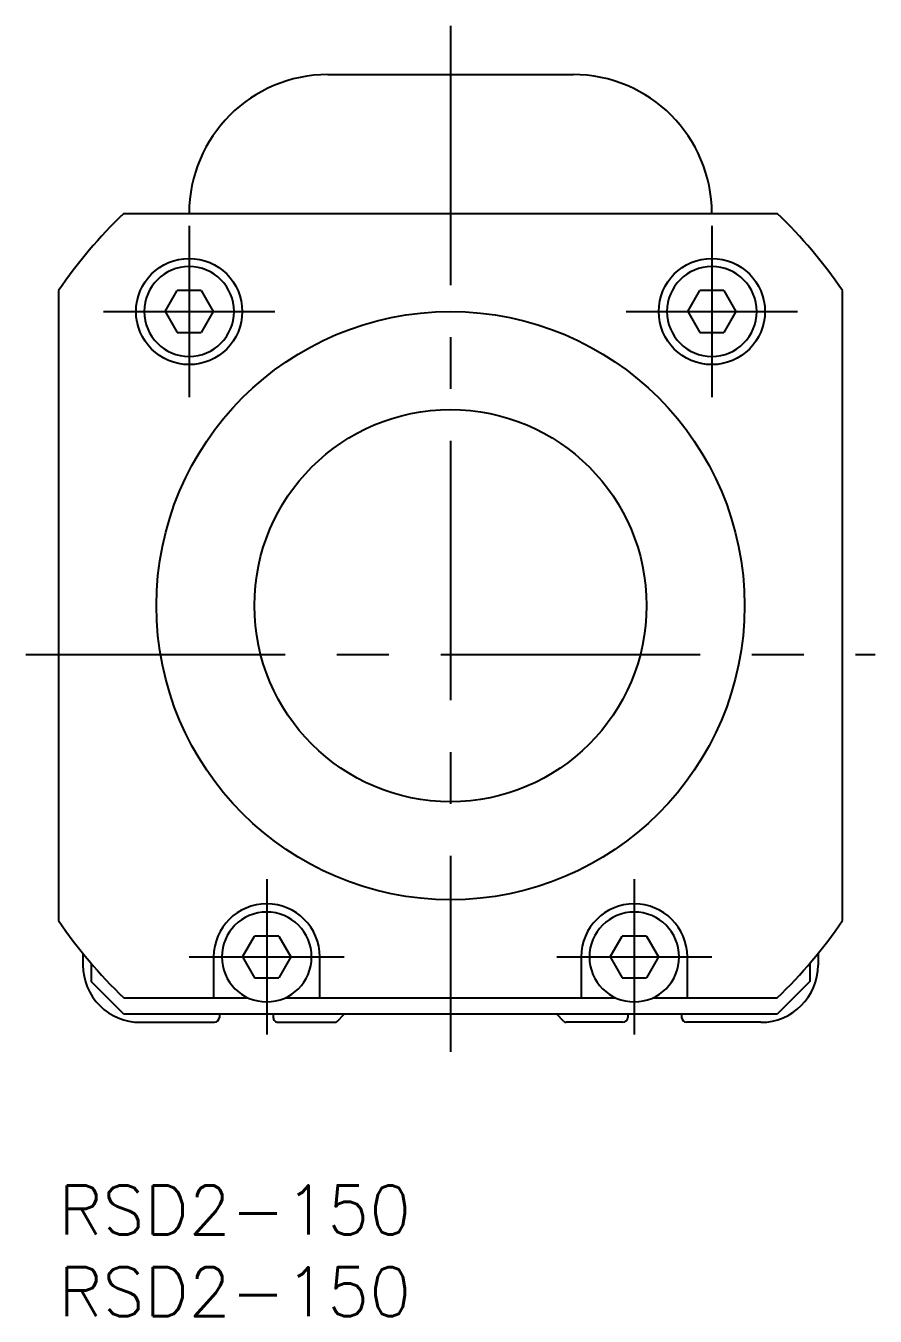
# Model space of a CAD drawing. Extents: x -2 to 929, y -8 to 242.
# Drawn here: x -2 to 50, y -8 to 71 of the extents above; entities that cross this region are included whole.
import ezdxf

# ---------------------------------------------------------------- set-up
doc = ezdxf.new("R2010")
doc.units = 0
doc.header["$LTSCALE"] = 0.5
doc.linetypes.add('CENTER', pattern=[50.8, 31.75, -6.35, 6.35, -6.35])
for name, color, linetype in [('MSM_CENTER', 1, 'CENTER'), ('MSM_CONTINUOUS', 7, 'CONTINUOUS'), ('MSM_PART_NUMBER', 7, 'CONTINUOUS')]:
    doc.layers.add(name, color=color, linetype=linetype)
doc.styles.get("Standard").update_dxf_attribs({"font": 'txt.shx', "height": 3, "bigfont": 'bigfont.shx'})

# ---------------------------------------------------------------- blocks, each defined once
blk = doc.blocks.new('*U2')
at = {"layer": 'MSM_PART_NUMBER'}
blk.add_text('RSD2-150', height=3, dxfattribs=at).set_placement((0, -3))
blk = doc.blocks.new('*U3')
at = {"layer": 'MSM_PART_NUMBER'}
blk.add_text('RSD2-150', height=3, dxfattribs=at).set_placement((0, -8))

msp = doc.modelspace()

# ---------------------------------------------------------------- linework, layer by layer
at = {"layer": 'MSM_CENTER'}
for p, q in [((24, 70.971), (24, 8.187)), ((8, 58.736), (8, 48.236)), ((40, 58.736), (40, 48.236)), ((2.75, 53.486), (13.25, 53.486)), ((34.75, 53.486), (45.25, 53.486)), ((-2, 32.486), (50, 32.486)), ((12.75, 18.736), (12.75, 9.236)), ((35.25, 18.736), (35.25, 9.236)), ((8, 13.986), (17.5, 13.986)), ((30.5, 13.986), (40, 13.986))]:
    msp.add_line(p, q, dxfattribs=at)
at = {"layer": 'MSM_CONTINUOUS'}
for p, q in [((16.5, 67.986), (31.5, 67.986)), ((4, 59.486), (44, 59.486)), ((0, 54.765), (0, 16.207)), ((6.522, 53.486), (7.261, 54.766)), ((8.739, 54.766), (7.261, 54.766)), ((8.739, 54.766), (9.478, 53.486)), ((38.522, 53.486), (39.261, 54.766)), ((40.739, 54.766), (39.261, 54.766)), ((40.739, 54.766), (41.478, 53.486)), ((48, 16.207), (48, 54.765)), ((6.522, 53.486), (7.261, 52.206)), ((9.478, 53.486), (8.739, 52.206)), ((38.522, 53.486), (39.261, 52.206)), ((41.478, 53.486), (40.739, 52.206)), ((7.261, 52.206), (8.739, 52.206)), ((39.261, 52.206), (40.739, 52.206)), ((11.272, 13.986), (12.011, 15.266)), ((13.489, 15.266), (12.011, 15.266)), ((13.489, 15.266), (14.228, 13.986)), ((33.772, 13.986), (34.511, 15.266)), ((35.989, 15.266), (34.511, 15.266)), ((35.989, 15.266), (36.728, 13.986)), ((1.5, 14.19), (1.5, 13.486)), ((2, 13.591), (2, 12.486)), ((9.5, 13.986), (9.5, 11.486)), ((11.272, 13.986), (12.011, 12.706)), ((14.228, 13.986), (13.489, 12.706)), ((16, 11.486), (16, 13.986)), ((32, 13.986), (32, 11.486)), ((33.772, 13.986), (34.511, 12.706)), ((36.728, 13.986), (35.989, 12.706)), ((38.5, 11.486), (38.5, 13.986)), ((46, 13.591), (46, 12.486)), ((46.5, 14.19), (46.5, 13.486)), ((12.011, 12.706), (13.489, 12.706)), ((34.511, 12.706), (35.989, 12.706)), ((4, 10.486), (2, 12.486)), ((46, 12.486), (44, 10.486)), ((4, 11.486), (11.604, 11.486)), ((13.896, 11.486), (34.104, 11.486)), ((36.396, 11.486), (44, 11.486)), ((44, 10.486), (4, 10.486)), ((9.85, 10.486), (9.85, 10.286)), ((13.15, 10.486), (13.15, 10.286)), ((17.059, 10.045), (17.5, 10.486)), ((30.941, 10.045), (30.5, 10.486)), ((34.85, 10.486), (34.85, 10.286)), ((38.15, 10.486), (38.15, 10.286)), ((5, 9.986), (9.55, 9.986)), ((13.45, 9.986), (16.917, 9.986)), ((34.55, 9.986), (31.083, 9.986)), ((43, 9.986), (38.45, 9.986))]:
    msp.add_line(p, q, dxfattribs=at)
for centre, radius in [((8, 53.486), 3.25), ((40, 53.486), 3.25), ((24, 35.486), 18), ((24, 35.486), 12)]:
    msp.add_circle(centre, radius, dxfattribs=at)
for centre, radius, start, end in [((16.5, 59.486), 8.5, 90, 180), ((31.5, 59.486), 8.5, 0, 90), ((24, 38.486), 29, 133.60282, 145.85158), ((24, 38.486), 29, 34.14842, 46.39718), ((8, 53.486), 2.75, 180.00029, 180), ((40, 53.486), 2.75, 0, 359.99971), ((12.75, 13.986), 3.25, 0, 180), ((12.75, 13.986), 2.75, 180.00029, 180), ((35.25, 13.986), 3.25, 0, 180), ((35.25, 13.986), 2.75, 0, 359.99971), ((24, 32.486), 29, 214.14842, 226.39718), ((24, 32.486), 29, 313.60282, 325.85158), ((5, 13.486), 3.5, 179.99999, 270), ((43, 13.486), 3.5, 270, 0), ((9.55, 10.286), 0.3, 270, 0), ((13.45, 10.286), 0.3, 179.99999, 270), ((34.55, 10.286), 0.3, 270, 0), ((38.45, 10.286), 0.3, 180.00001, 270), ((16.917, 10.186), 0.2, 270, 315), ((31.083, 10.186), 0.2, 225, 270)]:
    msp.add_arc(centre, radius, start, end, dxfattribs=at)

# ---------------------------------------------------------------- block references
for name in ['*U2', '*U3']:
    msp.add_blockref(name, (0, 0), dxfattribs=at)

doc.saveas('drawing.dxf')
